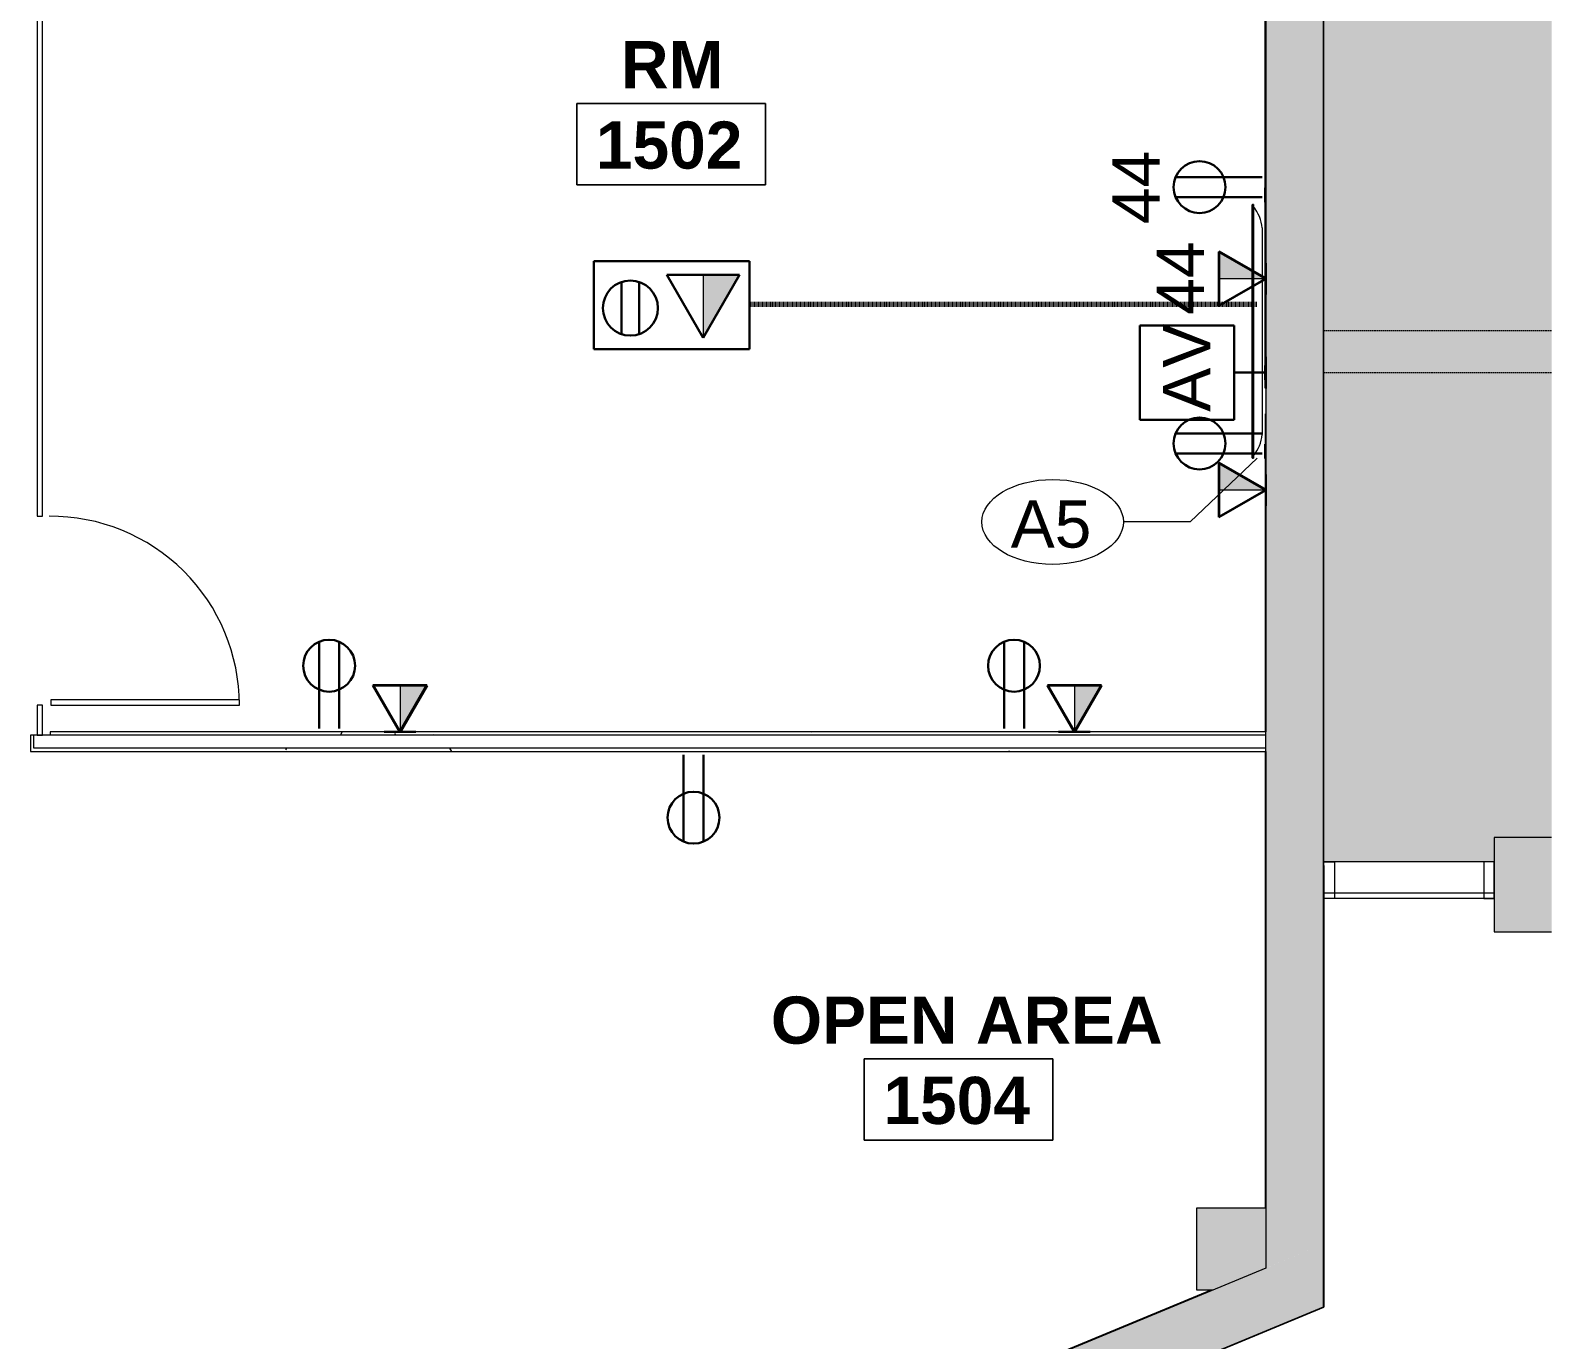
# Model space of a CAD drawing. Header units: inches. Extents: x 488 to 2071, y 800 to 2512.
# Drawn here: x 1780.3 to 2070.5, y 1296.9 to 1546.6 of the extents above; entities that cross this region are included whole.
import ezdxf

# ---------------------------------------------------------------- set-up
doc = ezdxf.new("R2010")
doc.units = ezdxf.units.IN
doc.header["$MEASUREMENT"] = 0
doc.linetypes.add('Dash 1_8_', pattern=[0.25, 0.125, -0.125])
doc.linetypes.add('IMPORT-HIDDEN _2_', pattern=[0.375, 0.25, -0.125])
for name, color, linetype, lineweight in [('A-ANNO-NOTE', 131, 'Continuous', 30), ('A-AREA-IDEN', 2, 'Continuous', 9), ('A-DETL', 90, 'Continuous', 9), ('A-DETL-GENF', 92, 'Continuous', 9), ('A-DOOR', 31, 'Continuous', 13), ('A-Flor-Shel-Tptn', 8, 'Continuous', 9), ('A-GLAZ-CURT', 52, 'Continuous', 9), ('A-Glaz-Shel', 8, 'Continuous', 9), ('A-Glaz-Shel-Sill', 8, 'Continuous', 9), ('A-WALL', 113, 'Continuous', 9), ('A-Wall-Abov', 8, 'IMPORT-HIDDEN _2_', 9), ('A-WALL-PATT', 111, 'Continuous', 13), ('A-Wall-Shel', 8, 'Continuous', 9), ('A-Wall-Shel-Fill', 8, 'Continuous', 9), ('E-ELEC-FIXT', 91, 'Continuous', 9), ('I-WALL', 2, 'Continuous', 9), ('Q-SPCQ', 91, 'Continuous', 9), ('Q-SPCQ-IDEN', 132, 'Continuous', 9), ('S-Cols', 8, 'Continuous', 9), ('S-Cols-Fill', 8, 'Continuous', 9)]:
    doc.layers.add(name, color=color, linetype=linetype, lineweight=lineweight)
doc.styles.add('Arial', font='arial.ttf', dxfattribs={"height": 9})
doc.styles.add('Swis721 Lt BT', font='swissl.ttf', dxfattribs={"height": 9})
doc.styles.add('Swis721 Lt BT_B', font='', dxfattribs={"height": 9})
doc.styles.get('Swis721 Lt BT_B').set_extended_font_data('Swis721 Lt BT', bold=True)
pattern_1 = [(0, (0, 0), (30.72, 7.68), [1.267, -21.773, 1.267, -21.773, -122.88]), (0, (0, 0), (30.72, 7.68), [-46.08, 1.267, -44.813, 1.267, -21.773, -53.76]), (0, (0, 0), (30.72, 7.68), [-115.2, 1.267, -14.093, 1.267, -37.133]), (120, (11.52, 3.84), (-22.011075, 22.7643), [1.267, -21.773, 1.267, -21.773, -122.88]), (120, (11.52, 3.84), (-22.011075, 22.7643), [-46.08, 1.267, -44.813, 1.267, -21.773, -53.76]), (120, (11.52, 3.84), (-22.011075, 22.7643), [-115.2, 1.267, -14.093, 1.267, -37.133]), (240, (15.36, 19.2), (-8.708925, -30.4443), [1.267, -21.773, 1.267, -21.773, -122.88]), (240, (15.36, 19.2), (-8.708925, -30.4443), [-46.08, 1.267, -44.813, 1.267, -21.773, -53.76]), (240, (15.36, 19.2), (-8.708925, -30.4443), [-115.2, 1.267, -14.093, 1.267, -37.133])]

# ---------------------------------------------------------------- blocks, each defined once
blk = doc.blocks.new('Revit Link EDITED_dwg-5488103-Level 1 POWER')
at = {"layer": 'A-Wall-Shel-Fill'}
h = blk.add_hatch(color=7, dxfattribs=at)
h.paths.add_polyline_path([(1972.22, 1280.32), (2027.09, 1303.05), (2027.09, 1656.01), (2026.97, 1656.01), (2026.97, 1303.14), (1972.17, 1280.44)], flags=0)
h.paths.add_polyline_path([(1967.97, 1290.6), (2005.83, 1306.29), (2005.5, 1306.29), (1967.92, 1290.72)], flags=0)
h.paths.add_polyline_path([(2015.84, 1322.04), (2015.97, 1322.04), (2015.97, 1409.06), (2015.84, 1409.06), (2015.84, 1328.18)], flags=0)
h.paths.add_polyline_path([(2015.97, 1412.81), (2015.97, 1464.97), (2015.84, 1464.97), (2015.84, 1412.81)], flags=0)
h.paths.add_polyline_path([(2015.97, 1467.72), (2015.97, 1479.97), (2015.84, 1479.97), (2015.84, 1467.72)], flags=0)
h.paths.add_polyline_path([(2015.84, 1482.72), (2015.97, 1482.72), (2015.97, 1513.88), (2015.84, 1513.88)], flags=0)
h.paths.add_polyline_path([(2015.97, 1516.63), (2015.97, 1645.02), (2015.84, 1645.02), (2015.84, 1516.63)], flags=0)
at = {"layer": 'S-Cols-Fill'}
for points in [[(2070.51, 1374.68), (2070.51, 1392.68), (2059.59, 1392.68), (2059.59, 1374.68)], [(2005.5, 1306.29), (2005.83, 1306.29), (2015.97, 1310.49), (2015.97, 1322.04), (2002.84, 1322.04), (2002.84, 1306.29)]]:
    blk.add_hatch(color=7, dxfattribs=at).paths.add_polyline_path(points, flags=0)
at = {"layer": 'A-Glaz-Shel', "color": 7}
blk.add_line((2059.59, 1382.04), (2027.09, 1382.04), dxfattribs=at)
at = {"layer": 'A-Glaz-Shel', "color": 7, "flags": 128}
for points in [[(2027.09, 1381.04), (2027.09, 1388.04), (2029.09, 1388.04), (2029.09, 1381.04)], [(2059.59, 1381.04), (2059.59, 1388.04), (2057.59, 1388.04), (2057.59, 1381.04)]]:
    blk.add_lwpolyline(points, close=True, dxfattribs=at)
at = {"layer": 'A-Glaz-Shel-Sill', "color": 7}
for p, q in [((2059.59, 1388.04), (2027.09, 1388.04)), ((2059.59, 1381.04), (2027.09, 1381.04))]:
    blk.add_line(p, q, dxfattribs=at)
at = {"layer": 'A-Wall-Abov', "color": 7}
for p, q in [((2070.51, 1489.3), (2027.09, 1489.3)), ((2070.51, 1481.29), (2027.09, 1481.29))]:
    blk.add_line(p, q, dxfattribs=at)
at = {"layer": 'A-Wall-Shel', "color": 7}
for p, q in [((2015.84, 1516.63), (2015.84, 1584.47)), ((2015.84, 1482.72), (2015.84, 1513.88)), ((2015.84, 1478.47), (2015.84, 1479.97)), ((2015.84, 1473.47), (2015.84, 1467.72)), ((2015.84, 1464.97), (2015.84, 1412.81)), ((2015.84, 1409.06), (2015.84, 1322.04))]:
    blk.add_line(p, q, dxfattribs=at)
at = {"layer": 'A-Wall-Shel', "color": 7, "flags": 128}
for points in [[(1972.17, 1280.44), (1972.22, 1280.32), (2027.09, 1303.05), (2027.09, 1656.01), (2026.97, 1656.01)], [(2005.5, 1306.29), (1967.92, 1290.72), (1967.97, 1290.6)]]:
    blk.add_lwpolyline(points, dxfattribs=at)
blk.add_lwpolyline([(2027.09, 1387.3), (2027.09, 1303.05)], close=True, dxfattribs=at)
at = {"layer": 'S-Cols', "color": 7, "flags": 128}
for points in [[(2070.51, 1392.68), (2059.59, 1392.68), (2059.59, 1374.68), (2070.51, 1374.68)], [(2005.83, 1306.29), (2002.84, 1306.29), (2002.84, 1322.04), (2015.97, 1322.04)]]:
    blk.add_lwpolyline(points, dxfattribs=at)
blk = doc.blocks.new('System Panel - Glazed-5474411-Level 1 POWER')
at = {"layer": 'A-GLAZ-CURT', "lineweight": 13}
for p, q in [((44.4, 1.75), (-86.15, 1.75)), ((-86.15, 1.75), (-86.15, 0.75)), ((-86.15, 0.75), (44.4, 0.75)), ((44.4, 0.75), (44.4, 1.75)), ((86.15, 1.75), (80.4, 1.75)), ((80.4, 1.75), (80.4, 0.75)), ((80.4, 0.75), (86.15, 0.75)), ((86.15, 0.75), (86.15, 1.75))]:
    blk.add_line(p, q, dxfattribs=at)
blk = doc.blocks.new('Single Glass Door - 36_ x 84_-5216420-Level 1 POWER')
at = {"layer": 'A-DOOR', "lineweight": 20}
for p, q in [((17, 38), (17, 2)), ((18, 38), (17, 38)), ((18, 2), (18, 38)), ((17, 2), (18, 2))]:
    blk.add_line(p, q, dxfattribs=at)
at = {"layer": 'A-DOOR', "lineweight": 9}
blk.add_arc((18, 2), 36, 90, 180.5, dxfattribs=at)
blk = doc.blocks.new('PS - Power Device _Wall Base_ - Duplex-5413179-Level 1 POWER')
at = {"layer": 'E-ELEC-FIXT'}
for p, q in [((2015.78, 1513.88), (2015.78, 1516.63)), ((2015.97, 1516.63), (2015.78, 1516.63)), ((2015.78, 1513.88), (2015.97, 1513.88))]:
    blk.add_line(p, q, dxfattribs=at)
blk = doc.blocks.new('PS - Power Device _Wall Base_ - Duplex-4862727-Level 1 POWER')
at = {"layer": 'E-ELEC-FIXT'}
for p, q in [((1445.44, 1403.21), (1445.36, 1403.04)), ((1447.89, 1401.94), (1445.36, 1403.04)), ((1447.89, 1401.94), (1447.96, 1402.12))]:
    blk.add_line(p, q, dxfattribs=at)
blk = doc.blocks.new('PS - Junction Box _Wall Base_ - AV Box-4868763-Level 1 POWER')
at = {"layer": 'E-ELEC-FIXT'}
for p, q in [((1304.03, 1957.4), (1304.1, 1957.23)), ((1306.64, 1958.28), (1304.1, 1957.23)), ((1306.64, 1958.28), (1306.57, 1958.45))]:
    blk.add_line(p, q, dxfattribs=at)
blk = doc.blocks.new('A-Flat_Screen_TV - OLED 55BGP 55_-4747240-Level 1 POWER')
at = {"layer": 'Q-SPCQ'}
for p, q in [((-24.2, 0.19), (24.2, 0.19)), ((-24.2, 0.19), (-24.2, 0)), ((24.2, 0), (-24.2, 0)), ((-24.14, 0), (-24.14, -0.06)), ((-19.7, 1.81), (19.7, 1.81)), ((24.14, -0.06), (24.14, 0)), ((24.2, 0), (24.2, 0.19)), ((24.14, -0.06), (-24.14, -0.06))]:
    blk.add_line(p, q, dxfattribs=at)
for centre, start, end in [((-19.1, -5.58), 94.6372, 128.9656), ((19.1, -5.58), 51.0344, 85.3628)]:
    blk.add_arc(centre, 7.41, start, end, dxfattribs=at)
blk = doc.blocks.new('Room Tag - Room Name and Number-3379422-Level 1 POWER')
at = {"layer": 'A-AREA-IDEN'}
for p, q in [((-0.1881, -0.1636), (-0.1881, -0.0018)), ((-0.1881, -0.0018), (0.1869, -0.0018)), ((0.1869, -0.0018), (-0.1881, -0.0018)), ((-0.1881, -0.0018), (-0.1881, -0.1636)), ((0.1869, -0.0018), (0.1869, -0.1636)), ((0.1869, -0.1636), (0.1869, -0.0018)), ((0.1869, -0.1636), (-0.1881, -0.1636)), ((-0.1881, -0.1636), (0.1869, -0.1636))]:
    blk.add_line(p, q, dxfattribs=at)
blk = doc.blocks.new('Appliance_Specialty Equipment Tag - Standard-3515593-Level 1 POWER')
at = {"layer": 'Q-SPCQ-IDEN'}
blk.add_ellipse((-0.0499, 0.0037), major_axis=(-0.1406, 0), ratio=0.600473, dxfattribs=at)

msp = doc.modelspace()

# ---------------------------------------------------------------- hatches: boundary and pattern name
at = {"layer": 'A-ANNO-NOTE', "lineweight": 9}
for points in [[(2016.04, 1499.29), (2007.11, 1504.45), (2007.11, 1499.29)], [(1908.66, 1487.99), (1915.59, 1499.99), (1908.66, 1499.99)], [(2016.04, 1458.98), (2007.11, 1464.13), (2007.11, 1458.98)], [(1850.84, 1412.75), (1855.99, 1421.68), (1850.84, 1421.68)], [(1979.51, 1412.75), (1984.67, 1421.68), (1979.51, 1421.68)]]:
    msp.add_hatch(color=256, dxfattribs=at).paths.add_polyline_path(points, flags=0)
at = {"layer": 'A-DETL-GENF'}
msp.add_hatch(color=9, dxfattribs=at).paths.add_polyline_path([(2027.09, 1388.04), (2059.59, 1388.04), (2059.59, 1392.68), (2070.51, 1392.68), (2070.51, 1614.7), (2069.91, 1614.52), (2067.56, 1614.29), (2065.22, 1614.52), (2062.97, 1615.2), (2060.9, 1616.31), (2059.08, 1617.8), (2057.59, 1619.62), (2056.48, 1621.7), (2055.8, 1623.95), (2055.56, 1626.29), (2055.8, 1628.63), (2056.48, 1630.88), (2057.59, 1632.95), (2059.08, 1634.77), (2060.9, 1636.27), (2062.97, 1637.37), (2065.22, 1638.06), (2067.56, 1638.29), (2069.91, 1638.06), (2070.51, 1637.87), (2070.51, 1971.31), (2069.41, 1970.97), (2067.06, 1970.74), (2064.72, 1970.97), (2062.47, 1971.65), (2060.4, 1972.76), (2058.58, 1974.26), (2057.09, 1976.07), (2055.98, 1978.15), (2055.3, 1980.4), (2055.06, 1982.74), (2055.3, 1985.08), (2055.98, 1987.33), (2057.09, 1989.41), (2058.58, 1991.23), (2060.4, 1992.72), (2062.47, 1993.83), (2064.72, 1994.51), (2067.06, 1994.74), (2069.41, 1994.51), (2070.51, 1994.18), (2070.51, 2213.29), (2059.59, 2213.29), (2059.59, 2217.29), (2027.09, 2217.29), (2027.09, 1957.29), (2026.97, 1957.29), (2026.97, 1862.29), (2002.3, 1862.29), (2002.3, 1817.26), (1999.3, 1817.26), (1999.3, 1778.26), (2002.3, 1778.26), (2002.3, 1738.51), (1987.3, 1738.51), (1987.3, 1716.24), (1982.3, 1716.24), (1982.3, 1739.29), (1981.3, 1739.29), (1981.3, 1652.29), (1982.3, 1652.29), (1982.3, 1674.24), (1987.3, 1674.24), (1987.3, 1656.02), (2027.09, 1656.01), (2027.09, 1449.17)], flags=0)
at = {"layer": 'A-WALL-PATT', "lineweight": 9}
for points in [[(2015.97, 1310.49), (2026.97, 1315.04), (2026.97, 1656.01), (2015.97, 1656.01), (2015.97, 1315.04)], [(1972.17, 1280.44), (2026.97, 1303.14), (2026.97, 1315.04), (1967.97, 1290.6)]]:
    msp.add_hatch(color=7, dxfattribs=at).paths.add_polyline_path(points, flags=0)
h = msp.add_hatch(dxfattribs=at)
h.set_pattern_fill('FP_1', color=256, style=0, pattern_type=2)
h.set_pattern_definition(pattern_1)
h.paths.add_polyline_path([(2015.84, 1412.19), (2015.97, 1412.19), (2015.97, 1412.81), (1784.05, 1412.81), (1784.05, 1412.19), (2005.5, 1412.19)], flags=0)
h = msp.add_hatch(dxfattribs=at)
h.set_pattern_fill('FP_1', color=256, style=0, pattern_type=2)
h.set_pattern_definition(pattern_1)
h.paths.add_polyline_path([(2015.97, 1409.06), (2015.97, 1409.69), (1780.92, 1409.69), (1780.92, 1409.06), (2015.84, 1409.06)], flags=0)

# ---------------------------------------------------------------- linework, layer by layer
at = {"layer": 'A-ANNO-NOTE'}
for p, q in [((2015.32, 1518.66), (1998.79, 1518.66)), ((2015.32, 1514.83), (1998.79, 1514.83)), ((2015.32, 1514.83), (1998.79, 1514.83)), ((2015.97, 1499.25), (2007.04, 1504.41)), ((2007.04, 1494.1), (2007.04, 1504.41)), ((2016.04, 1499.29), (2007.11, 1504.45)), ((2007.11, 1494.13), (2007.11, 1504.45)), ((1887.78, 1502.61), (1917.5, 1502.61)), ((1887.78, 1485.8), (1887.78, 1502.61)), ((1917.5, 1502.61), (1917.5, 1485.8)), ((2015.97, 1502.25), (2015.97, 1496.25)), ((1893.07, 1488.69), (1893.07, 1498.63)), ((1896.44, 1488.69), (1896.44, 1498.63)), ((1901.74, 1499.99), (1915.59, 1499.99)), ((1908.66, 1487.99), (1901.74, 1499.99)), ((1915.59, 1499.99), (1908.66, 1487.99)), ((2015.97, 1499.25), (2007.04, 1494.1)), ((2016.04, 1499.29), (2007.11, 1494.13)), ((2009.97, 1490.35), (1991.97, 1490.35)), ((1991.97, 1490.35), (1991.97, 1472.35)), ((2009.97, 1472.35), (2009.97, 1490.35)), ((1917.5, 1485.8), (1887.78, 1485.8)), ((2015.97, 1484.35), (2015.97, 1478.35)), ((2015.97, 1481.35), (2009.97, 1481.35)), ((1991.97, 1472.35), (2009.97, 1472.35)), ((2015.32, 1469.75), (1998.79, 1469.75)), ((2015.32, 1465.92), (1998.79, 1465.92)), ((2015.32, 1465.92), (1998.79, 1465.92)), ((2015.97, 1458.94), (2007.04, 1464.1)), ((2007.04, 1453.78), (2007.04, 1464.1)), ((2016.04, 1458.98), (2007.11, 1464.13)), ((2007.11, 1453.82), (2007.11, 1464.13)), ((2015.97, 1461.94), (2015.97, 1455.94)), ((2015.97, 1458.94), (2007.04, 1453.78)), ((2016.04, 1458.98), (2007.11, 1453.82)), ((1835.37, 1413.47), (1835.37, 1429.99)), ((1835.37, 1413.47), (1835.37, 1429.99)), ((1839.21, 1413.47), (1839.21, 1429.99)), ((1966.05, 1413.47), (1966.05, 1429.99)), ((1966.05, 1413.47), (1966.05, 1429.99)), ((1969.88, 1413.47), (1969.88, 1429.99)), ((1850.8, 1412.81), (1845.64, 1421.75)), ((1845.64, 1421.75), (1855.95, 1421.75)), ((1850.84, 1412.75), (1845.68, 1421.68)), ((1845.68, 1421.68), (1855.99, 1421.68)), ((1850.8, 1412.81), (1855.95, 1421.75)), ((1850.84, 1412.75), (1855.99, 1421.68)), ((1979.47, 1412.81), (1974.31, 1421.75)), ((1974.31, 1421.75), (1984.63, 1421.75)), ((1979.51, 1412.75), (1974.35, 1421.68)), ((1974.35, 1421.68), (1984.67, 1421.68)), ((1979.47, 1412.81), (1984.63, 1421.75)), ((1979.51, 1412.75), (1984.67, 1421.68)), ((1853.8, 1412.81), (1847.8, 1412.81)), ((1982.47, 1412.81), (1976.47, 1412.81)), ((1904.89, 1408.41), (1904.89, 1391.88)), ((1908.72, 1408.41), (1908.72, 1391.88)), ((1908.72, 1408.41), (1908.72, 1391.88))]:
    msp.add_line(p, q, dxfattribs=at)
at = {"layer": 'A-ANNO-NOTE', "lineweight": 9}
for p, q in [((2016.04, 1499.29), (2007.11, 1504.45)), ((2007.11, 1504.45), (2007.11, 1499.29)), ((1908.66, 1499.99), (1908.66, 1487.99)), ((1908.66, 1487.99), (1915.59, 1499.99)), ((1915.59, 1499.99), (1908.66, 1499.99)), ((2007.11, 1499.29), (2016.04, 1499.29)), ((2016.04, 1458.98), (2007.11, 1464.13)), ((2007.11, 1464.13), (2007.11, 1458.98)), ((2007.11, 1458.98), (2016.04, 1458.98)), ((1850.84, 1412.75), (1855.99, 1421.68)), ((1855.99, 1421.68), (1850.84, 1421.68)), ((1850.84, 1421.68), (1850.84, 1412.75)), ((1979.51, 1412.75), (1984.67, 1421.68)), ((1984.67, 1421.68), (1979.51, 1421.68)), ((1979.51, 1421.68), (1979.51, 1412.75))]:
    msp.add_line(p, q, dxfattribs=at)
at = {"layer": 'A-ANNO-NOTE'}
for centre, radius in [((2003.35, 1516.74), 4.95), ((1894.76, 1493.66), 5.25), ((2003.35, 1467.84), 4.95), ((1837.29, 1425.43), 4.95), ((1967.96, 1425.43), 4.95), ((1906.81, 1396.45), 4.95)]:
    msp.add_circle(centre, radius, dxfattribs=at)
at = {"layer": 'A-DETL', "linetype": 'Dash 1_8_', "lineweight": 70}
msp.add_line((2014.28, 1494.33), (1917.28, 1494.33), dxfattribs=at)
at = {"layer": 'A-WALL', "color": 55, "lineweight": 20}
for p, q in [((2026.97, 1303.14), (2026.97, 1656.01)), ((2015.97, 1645.02), (2015.97, 1412.81)), ((2015.97, 1409.06), (2015.97, 1310.49)), ((2015.97, 1310.49), (1967.97, 1290.6)), ((1972.17, 1280.44), (2026.97, 1303.14))]:
    msp.add_line(p, q, dxfattribs=at)
at = {"layer": 'A-WALL', "lineweight": 13}
for p, q in [((1780.92, 1409.69), (1780.92, 1412.19)), ((2015.97, 1412.19), (1784.05, 1412.19)), ((2015.97, 1409.06), (2015.97, 1412.81)), ((2015.97, 1409.69), (1780.92, 1409.69))]:
    msp.add_line(p, q, dxfattribs=at)
at = {"layer": 'I-WALL', "lineweight": 13}
for p, q in [((1780.3, 1412.19), (1780.3, 1409.06)), ((1784.05, 1412.19), (1780.3, 1412.19)), ((2015.97, 1412.81), (1784.05, 1412.81)), ((1784.05, 1412.81), (1784.05, 1412.19)), ((1780.3, 1409.06), (2015.97, 1409.06))]:
    msp.add_line(p, q, dxfattribs=at)
at = {"layer": 'Q-SPCQ-IDEN'}
for p, q in [((2014.34, 1465.05), (2001.59, 1452.87)), ((2001.59, 1452.87), (1988.83, 1452.87))]:
    msp.add_line(p, q, dxfattribs=at)

# ---------------------------------------------------------------- block references
at = {"layer": 'A-AREA-IDEN', "xscale": 95.99999999999994, "yscale": 95.99999999999994, "zscale": 95.99999999999994}
for p in [(1902.58, 1532.87), (1957.44, 1350.61)]:
    msp.add_blockref('Room Tag - Room Name and Number-3379422-Level 1 POWER', p, dxfattribs=at)
at = {"layer": 'A-DOOR', "rotation": 270}
msp.add_blockref('Single Glass Door - 36_ x 84_-5216420-Level 1 POWER', (1782.17, 1435.94), dxfattribs=at)
at = {"layer": 'A-Flor-Shel-Tptn', "color": 7}
msp.add_blockref('Revit Link EDITED_dwg-5488103-Level 1 POWER', (0, 0), dxfattribs=at)
at = {"layer": 'A-GLAZ-CURT', "rotation": 269.9999999999999}
msp.add_blockref('System Panel - Glazed-5474411-Level 1 POWER', (1780.84, 1498.34), dxfattribs=at)
at = {"layer": 'E-ELEC-FIXT'}
msp.add_blockref('PS - Power Device _Wall Base_ - Duplex-5413179-Level 1 POWER', (0, 0), dxfattribs=at)
for name, p, rotation in [('PS - Junction Box _Wall Base_ - AV Box-4868763-Level 1 POWER', (706.6, 3436.55), 247.5000000000004), ('PS - Power Device _Wall Base_ - Duplex-4862727-Level 1 POWER', (154.38, 2237.64), 293.3801695892043)]:
    msp.add_blockref(name, p, dxfattribs=dict(at, rotation=rotation))
at = {"layer": 'Q-SPCQ', "rotation": 269.9999999999997}
msp.add_blockref('A-Flat_Screen_TV - OLED 55BGP 55_-4747240-Level 1 POWER', (2013.47, 1489.25), dxfattribs=at)
at = {"layer": 'Q-SPCQ-IDEN', "xscale": 95.99999999999994, "yscale": 95.99999999999994, "zscale": 95.99999999999994}
msp.add_blockref('Appliance_Specialty Equipment Tag - Standard-3515593-Level 1 POWER', (1980.11, 1452.51), dxfattribs=at)

# ---------------------------------------------------------------- texts
at = {"layer": 'A-ANNO-NOTE', "lineweight": 9, "char_height": 9, "attachment_point": 1, "rotation": 90, "style": 'Swis721 Lt BT'}
for s, insert, width in [('44', (1986.71, 1509.69), 16.362), ('44', (1995.18, 1492.37), 16.362), ('AV', (1996.38, 1473.89), 18.18)]:
    msp.add_mtext(s, dxfattribs=dict(at, insert=insert, width=width))
at = {"layer": 'A-AREA-IDEN', "char_height": 9, "attachment_point": 1, "style": 'Swis721 Lt BT_B'}
for s, insert, width in [('RM', (1892.97, 1544.6), 23.331), ('1502', (1888.17, 1529.26), 33.936), ('OPEN AREA', (1921.56, 1362.33), 86.658), ('1504', (1943.03, 1347.01), 33.936)]:
    msp.add_mtext(s, dxfattribs=dict(at, insert=insert, width=width))
at = {"layer": 'Q-SPCQ-IDEN', "insert": (1967.33, 1456.97), "char_height": 9, "width": 18.786, "attachment_point": 1, "style": 'Arial'}
msp.add_mtext('A5', dxfattribs=at)

doc.saveas('drawing.dxf')
